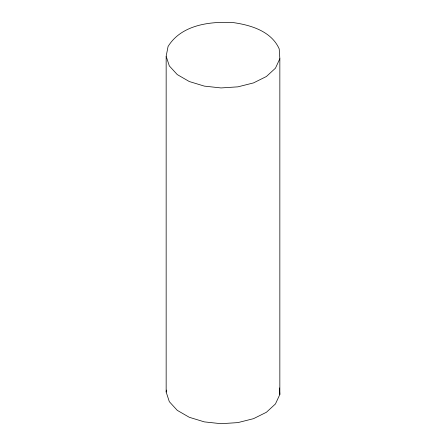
<?xml version="1.0" encoding="UTF-8"?>
<svg xmlns="http://www.w3.org/2000/svg" width="446" height="446" viewBox="0 0 446 446"><rect width="100%" height="100%" fill="white"/><g stroke="black" fill="none" stroke-linecap="round" stroke-linejoin="round"><path stroke-width="0.67" d="M166.157 56.257L168.058 46.501C181.416 24.703 210.423 21.107 233.765 22.668C251.249 25.216 271.452 31.393 279.207 48.904L279.843 58.716L279.843 394.476L275.444 403.959L266.396 412.271L253.506 418.677L237.924 422.602L221.026 423.7L204.318 421.877L189.288 417.289L177.263 410.348L169.318 401.668L166.157 392.023L166.157 56.257L169.318 65.902L177.263 74.582L189.288 81.529L204.318 86.111L221.026 87.94L237.924 86.842L253.506 82.911L266.396 76.511L275.444 68.199L279.843 58.716M166.157 392.023L166.536 390.072M279.419 387.936L279.843 394.476"/></g></svg>
